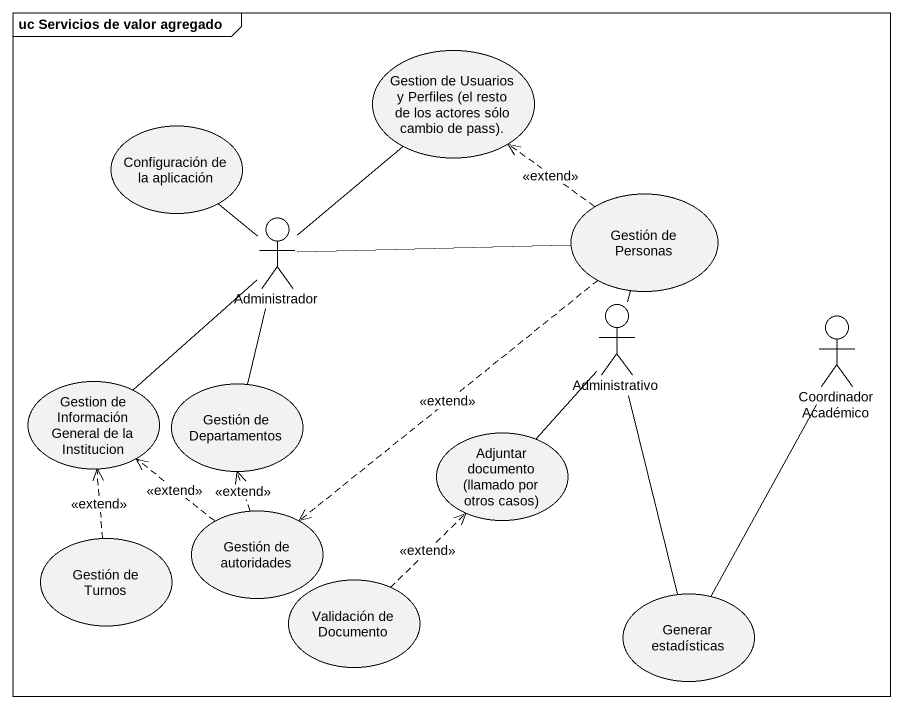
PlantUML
@startuml
mainframe uc Servicios de valor agregado
usecase "Gestion de Usuarios y Perfiles (el resto de los actores sólo cambio de pass)." as Gestion_de_Usuarios_y
usecase "Configuración de la aplicación" as Configuración_de_la
actor Administrador
usecase "Gestión de Personas" as Gestión_de_Personas
actor Administrativo
actor "Coordinador Académico" as Coordinador_Académico
usecase "Gestion de Información General de la Institucion" as Gestion_de_Información
usecase "Gestión de Departamentos" as Gestión_de_Departamentos
usecase "Adjuntar documento (llamado por otros casos)" as Adjuntar_documento_llamado
usecase "Gestión de Turnos" as Gestión_de_Turnos
usecase "Gestión de autoridades" as Gestión_de_autoridades
usecase "Validación de Documento" as Validación_de_Documento
usecase "Generar estadísticas" as Generar_estadísticas
Gestion_de_Usuarios_y -- Administrador
Configuración_de_la -- Administrador
Administrador -right- Gestión_de_Personas
Gestión_de_Personas .up.> Gestion_de_Usuarios_y : <<extend>>
Gestión_de_Personas ..> Gestión_de_autoridades : <<extend>>
Administrativo -up- Gestión_de_Personas
Gestion_de_Información -up- Administrador
Gestión_de_Departamentos -up- Administrador
Adjuntar_documento_llamado -up- Administrativo
Gestión_de_Turnos .up.> Gestion_de_Información : <<extend>>
Gestión_de_autoridades .up.> Gestion_de_Información : <<extend>>
Gestión_de_autoridades .up.> Gestión_de_Departamentos : <<extend>>
Validación_de_Documento .up.> Adjuntar_documento_llamado : <<extend>>
Generar_estadísticas -up- Administrativo
Generar_estadísticas -up- Coordinador_Académico
@enduml
